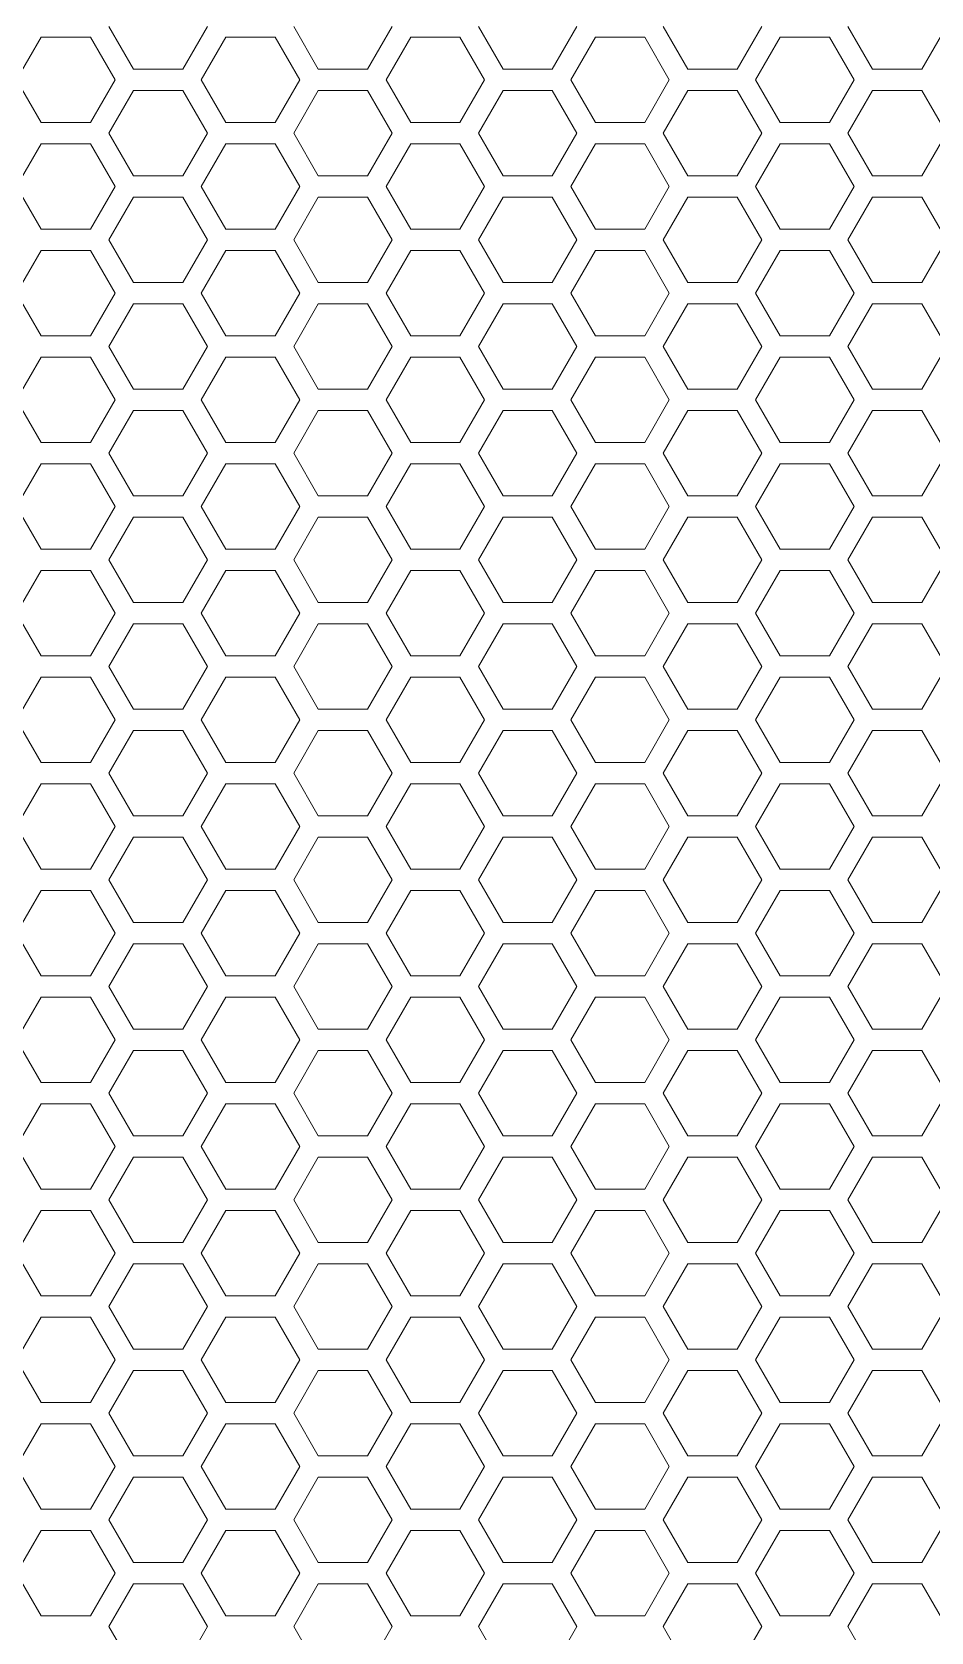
# Model space of a CAD drawing. Header units: millimetres. Extents: x 0 to 62, y -17 to 201.
# Drawn here: x 22.52 to 30.95, y 22.55 to 37.55 of the extents above; entities that cross this region are included whole.
import ezdxf

# ---------------------------------------------------------------- set-up
doc = ezdxf.new("R2010")
doc.units = ezdxf.units.MM

msp = doc.modelspace()

# ---------------------------------------------------------------- linework, layer by layer
at = {"color": 0, "lineweight": 18}
for p, q in [((22.609, 37.5), (22.378, 37.1)), ((23.071, 37.5), (22.609, 37.5)), ((23.302, 37.1), (23.071, 37.5)), ((23.244, 37.6), (23.475, 37.2)), ((23.937, 37.2), (24.168, 37.6)), ((24.341, 37.5), (24.11, 37.1)), ((24.803, 37.5), (24.341, 37.5)), ((25.034, 37.1), (24.803, 37.5)), ((24.976, 37.6), (25.207, 37.2)), ((25.669, 37.2), (25.9, 37.6)), ((26.073, 37.5), (25.842, 37.1)), ((26.535, 37.5), (26.073, 37.5)), ((26.766, 37.1), (26.535, 37.5)), ((26.708, 37.6), (26.939, 37.2)), ((27.401, 37.2), (27.632, 37.6)), ((27.805, 37.5), (27.574, 37.1)), ((28.267, 37.5), (27.805, 37.5)), ((28.498, 37.1), (28.267, 37.5)), ((28.44, 37.6), (28.671, 37.2)), ((29.133, 37.2), (29.364, 37.6)), ((29.537, 37.5), (29.306, 37.1)), ((29.999, 37.5), (29.537, 37.5)), ((30.23, 37.1), (29.999, 37.5)), ((30.172, 37.6), (30.403, 37.2)), ((30.865, 37.2), (31.096, 37.6)), ((22.378, 37.1), (22.609, 36.7)), ((23.071, 36.7), (23.302, 37.1)), ((23.475, 37.2), (23.937, 37.2)), ((24.11, 37.1), (24.341, 36.7)), ((24.803, 36.7), (25.034, 37.1)), ((25.207, 37.2), (25.669, 37.2)), ((25.842, 37.1), (26.073, 36.7)), ((26.535, 36.7), (26.766, 37.1)), ((26.939, 37.2), (27.401, 37.2)), ((27.574, 37.1), (27.805, 36.7)), ((28.267, 36.7), (28.498, 37.1)), ((28.671, 37.2), (29.133, 37.2)), ((29.306, 37.1), (29.537, 36.7)), ((29.999, 36.7), (30.23, 37.1)), ((30.403, 37.2), (30.865, 37.2)), ((23.475, 37), (23.244, 36.6)), ((23.937, 37), (23.475, 37)), ((24.168, 36.6), (23.937, 37)), ((25.207, 37), (24.976, 36.6)), ((25.669, 37), (25.207, 37)), ((25.9, 36.6), (25.669, 37)), ((26.939, 37), (26.708, 36.6)), ((27.401, 37), (26.939, 37)), ((27.632, 36.6), (27.401, 37)), ((28.671, 37), (28.44, 36.6)), ((29.133, 37), (28.671, 37)), ((29.364, 36.6), (29.133, 37)), ((30.403, 37), (30.172, 36.6)), ((30.865, 37), (30.403, 37)), ((31.096, 36.6), (30.865, 37)), ((22.609, 36.7), (23.071, 36.7)), ((24.341, 36.7), (24.803, 36.7)), ((26.073, 36.7), (26.535, 36.7)), ((27.805, 36.7), (28.267, 36.7)), ((29.537, 36.7), (29.999, 36.7)), ((22.609, 36.5), (22.378, 36.1)), ((23.071, 36.5), (22.609, 36.5)), ((23.302, 36.1), (23.071, 36.5)), ((23.244, 36.6), (23.475, 36.2)), ((23.937, 36.2), (24.168, 36.6)), ((24.341, 36.5), (24.11, 36.1)), ((24.803, 36.5), (24.341, 36.5)), ((25.034, 36.1), (24.803, 36.5)), ((24.976, 36.6), (25.207, 36.2)), ((25.669, 36.2), (25.9, 36.6)), ((26.073, 36.5), (25.842, 36.1)), ((26.535, 36.5), (26.073, 36.5)), ((26.766, 36.1), (26.535, 36.5)), ((26.708, 36.6), (26.939, 36.2)), ((27.401, 36.2), (27.632, 36.6)), ((27.805, 36.5), (27.574, 36.1)), ((28.267, 36.5), (27.805, 36.5)), ((28.498, 36.1), (28.267, 36.5)), ((28.44, 36.6), (28.671, 36.2)), ((29.133, 36.2), (29.364, 36.6)), ((29.537, 36.5), (29.306, 36.1)), ((29.999, 36.5), (29.537, 36.5)), ((30.23, 36.1), (29.999, 36.5)), ((30.172, 36.6), (30.403, 36.2)), ((30.865, 36.2), (31.096, 36.6)), ((23.475, 36.2), (23.937, 36.2)), ((25.207, 36.2), (25.669, 36.2)), ((26.939, 36.2), (27.401, 36.2)), ((28.671, 36.2), (29.133, 36.2)), ((30.403, 36.2), (30.865, 36.2)), ((22.378, 36.1), (22.609, 35.7)), ((23.071, 35.7), (23.302, 36.1)), ((24.11, 36.1), (24.341, 35.7)), ((24.803, 35.7), (25.034, 36.1)), ((25.842, 36.1), (26.073, 35.7)), ((26.535, 35.7), (26.766, 36.1)), ((27.574, 36.1), (27.805, 35.7)), ((28.267, 35.7), (28.498, 36.1)), ((29.306, 36.1), (29.537, 35.7)), ((29.999, 35.7), (30.23, 36.1)), ((23.475, 36), (23.244, 35.6)), ((23.937, 36), (23.475, 36)), ((24.168, 35.6), (23.937, 36)), ((25.207, 36), (24.976, 35.6)), ((25.669, 36), (25.207, 36)), ((25.9, 35.6), (25.669, 36)), ((26.939, 36), (26.708, 35.6)), ((27.401, 36), (26.939, 36)), ((27.632, 35.6), (27.401, 36)), ((28.671, 36), (28.44, 35.6)), ((29.133, 36), (28.671, 36)), ((29.364, 35.6), (29.133, 36)), ((30.403, 36), (30.172, 35.6)), ((30.865, 36), (30.403, 36)), ((31.096, 35.6), (30.865, 36)), ((22.609, 35.7), (23.071, 35.7)), ((23.244, 35.6), (23.475, 35.2)), ((23.937, 35.2), (24.168, 35.6)), ((24.341, 35.7), (24.803, 35.7)), ((24.976, 35.6), (25.207, 35.2)), ((25.669, 35.2), (25.9, 35.6)), ((26.073, 35.7), (26.535, 35.7)), ((26.708, 35.6), (26.939, 35.2)), ((27.401, 35.2), (27.632, 35.6)), ((27.805, 35.7), (28.267, 35.7)), ((28.44, 35.6), (28.671, 35.2)), ((29.133, 35.2), (29.364, 35.6)), ((29.537, 35.7), (29.999, 35.7)), ((30.172, 35.6), (30.403, 35.2)), ((30.865, 35.2), (31.096, 35.6)), ((22.609, 35.5), (22.378, 35.1)), ((23.071, 35.5), (22.609, 35.5)), ((23.302, 35.1), (23.071, 35.5)), ((24.341, 35.5), (24.11, 35.1)), ((24.803, 35.5), (24.341, 35.5)), ((25.034, 35.1), (24.803, 35.5)), ((26.073, 35.5), (25.842, 35.1)), ((26.535, 35.5), (26.073, 35.5)), ((26.766, 35.1), (26.535, 35.5)), ((27.805, 35.5), (27.574, 35.1)), ((28.267, 35.5), (27.805, 35.5)), ((28.498, 35.1), (28.267, 35.5)), ((29.537, 35.5), (29.306, 35.1)), ((29.999, 35.5), (29.537, 35.5)), ((30.23, 35.1), (29.999, 35.5)), ((23.475, 35.2), (23.937, 35.2)), ((25.207, 35.2), (25.669, 35.2)), ((26.939, 35.2), (27.401, 35.2)), ((28.671, 35.2), (29.133, 35.2)), ((30.403, 35.2), (30.865, 35.2)), ((22.378, 35.1), (22.609, 34.7)), ((23.071, 34.7), (23.302, 35.1)), ((23.475, 35), (23.244, 34.6)), ((23.937, 35), (23.475, 35)), ((24.168, 34.6), (23.937, 35)), ((24.11, 35.1), (24.341, 34.7)), ((24.803, 34.7), (25.034, 35.1)), ((25.207, 35), (24.976, 34.6)), ((25.669, 35), (25.207, 35)), ((25.9, 34.6), (25.669, 35)), ((25.842, 35.1), (26.073, 34.7)), ((26.535, 34.7), (26.766, 35.1)), ((26.939, 35), (26.708, 34.6)), ((27.401, 35), (26.939, 35)), ((27.632, 34.6), (27.401, 35)), ((27.574, 35.1), (27.805, 34.7)), ((28.267, 34.7), (28.498, 35.1)), ((28.671, 35), (28.44, 34.6)), ((29.133, 35), (28.671, 35)), ((29.364, 34.6), (29.133, 35)), ((29.306, 35.1), (29.537, 34.7)), ((29.999, 34.7), (30.23, 35.1)), ((30.403, 35), (30.172, 34.6)), ((30.865, 35), (30.403, 35)), ((31.096, 34.6), (30.865, 35)), ((22.609, 34.7), (23.071, 34.7)), ((24.341, 34.7), (24.803, 34.7)), ((26.073, 34.7), (26.535, 34.7)), ((27.805, 34.7), (28.267, 34.7)), ((29.537, 34.7), (29.999, 34.7)), ((22.609, 34.5), (22.378, 34.1)), ((23.071, 34.5), (22.609, 34.5)), ((23.302, 34.1), (23.071, 34.5)), ((23.244, 34.6), (23.475, 34.2)), ((23.937, 34.2), (24.168, 34.6)), ((24.341, 34.5), (24.11, 34.1)), ((24.803, 34.5), (24.341, 34.5)), ((25.034, 34.1), (24.803, 34.5)), ((24.976, 34.6), (25.207, 34.2)), ((25.669, 34.2), (25.9, 34.6)), ((26.073, 34.5), (25.842, 34.1)), ((26.535, 34.5), (26.073, 34.5)), ((26.766, 34.1), (26.535, 34.5)), ((26.708, 34.6), (26.939, 34.2)), ((27.401, 34.2), (27.632, 34.6)), ((27.805, 34.5), (27.574, 34.1)), ((28.267, 34.5), (27.805, 34.5)), ((28.498, 34.1), (28.267, 34.5)), ((28.44, 34.6), (28.671, 34.2)), ((29.133, 34.2), (29.364, 34.6)), ((29.537, 34.5), (29.306, 34.1)), ((29.999, 34.5), (29.537, 34.5)), ((30.23, 34.1), (29.999, 34.5)), ((30.172, 34.6), (30.403, 34.2)), ((30.865, 34.2), (31.096, 34.6)), ((22.378, 34.1), (22.609, 33.7)), ((23.071, 33.7), (23.302, 34.1)), ((23.475, 34.2), (23.937, 34.2)), ((24.11, 34.1), (24.341, 33.7)), ((24.803, 33.7), (25.034, 34.1)), ((25.207, 34.2), (25.669, 34.2)), ((25.842, 34.1), (26.073, 33.7)), ((26.535, 33.7), (26.766, 34.1)), ((26.939, 34.2), (27.401, 34.2)), ((27.574, 34.1), (27.805, 33.7)), ((28.267, 33.7), (28.498, 34.1)), ((28.671, 34.2), (29.133, 34.2)), ((29.306, 34.1), (29.537, 33.7)), ((29.999, 33.7), (30.23, 34.1)), ((30.403, 34.2), (30.865, 34.2)), ((23.475, 34), (23.244, 33.6)), ((23.937, 34), (23.475, 34)), ((24.168, 33.6), (23.937, 34)), ((25.207, 34), (24.976, 33.6)), ((25.669, 34), (25.207, 34)), ((25.9, 33.6), (25.669, 34)), ((26.939, 34), (26.708, 33.6)), ((27.401, 34), (26.939, 34)), ((27.632, 33.6), (27.401, 34)), ((28.671, 34), (28.44, 33.6)), ((29.133, 34), (28.671, 34)), ((29.364, 33.6), (29.133, 34)), ((30.403, 34), (30.172, 33.6)), ((30.865, 34), (30.403, 34)), ((31.096, 33.6), (30.865, 34)), ((22.609, 33.7), (23.071, 33.7)), ((24.341, 33.7), (24.803, 33.7)), ((26.073, 33.7), (26.535, 33.7)), ((27.805, 33.7), (28.267, 33.7)), ((29.537, 33.7), (29.999, 33.7)), ((22.609, 33.5), (22.378, 33.1)), ((23.071, 33.5), (22.609, 33.5)), ((23.302, 33.1), (23.071, 33.5)), ((23.244, 33.6), (23.475, 33.2)), ((23.937, 33.2), (24.168, 33.6)), ((24.341, 33.5), (24.11, 33.1)), ((24.803, 33.5), (24.341, 33.5)), ((25.034, 33.1), (24.803, 33.5)), ((24.976, 33.6), (25.207, 33.2)), ((25.669, 33.2), (25.9, 33.6)), ((26.073, 33.5), (25.842, 33.1)), ((26.535, 33.5), (26.073, 33.5)), ((26.766, 33.1), (26.535, 33.5)), ((26.708, 33.6), (26.939, 33.2)), ((27.401, 33.2), (27.632, 33.6)), ((27.805, 33.5), (27.574, 33.1)), ((28.267, 33.5), (27.805, 33.5)), ((28.498, 33.1), (28.267, 33.5)), ((28.44, 33.6), (28.671, 33.2)), ((29.133, 33.2), (29.364, 33.6)), ((29.537, 33.5), (29.306, 33.1)), ((29.999, 33.5), (29.537, 33.5)), ((30.23, 33.1), (29.999, 33.5)), ((30.172, 33.6), (30.403, 33.2)), ((30.865, 33.2), (31.096, 33.6)), ((23.475, 33.2), (23.937, 33.2)), ((25.207, 33.2), (25.669, 33.2)), ((26.939, 33.2), (27.401, 33.2)), ((28.671, 33.2), (29.133, 33.2)), ((30.403, 33.2), (30.865, 33.2)), ((22.378, 33.1), (22.609, 32.7)), ((23.071, 32.7), (23.302, 33.1)), ((24.11, 33.1), (24.341, 32.7)), ((24.803, 32.7), (25.034, 33.1)), ((25.842, 33.1), (26.073, 32.7)), ((26.535, 32.7), (26.766, 33.1)), ((27.574, 33.1), (27.805, 32.7)), ((28.267, 32.7), (28.498, 33.1)), ((29.306, 33.1), (29.537, 32.7)), ((29.999, 32.7), (30.23, 33.1)), ((23.475, 33), (23.244, 32.6)), ((23.937, 33), (23.475, 33)), ((24.168, 32.6), (23.937, 33)), ((25.207, 33), (24.976, 32.6)), ((25.669, 33), (25.207, 33)), ((25.9, 32.6), (25.669, 33)), ((26.939, 33), (26.708, 32.6)), ((27.401, 33), (26.939, 33)), ((27.632, 32.6), (27.401, 33)), ((28.671, 33), (28.44, 32.6)), ((29.133, 33), (28.671, 33)), ((29.364, 32.6), (29.133, 33)), ((30.403, 33), (30.172, 32.6)), ((30.865, 33), (30.403, 33)), ((31.096, 32.6), (30.865, 33)), ((22.609, 32.7), (23.071, 32.7)), ((23.244, 32.6), (23.475, 32.2)), ((23.937, 32.2), (24.168, 32.6)), ((24.341, 32.7), (24.803, 32.7)), ((24.976, 32.6), (25.207, 32.2)), ((25.669, 32.2), (25.9, 32.6)), ((26.073, 32.7), (26.535, 32.7)), ((26.708, 32.6), (26.939, 32.2)), ((27.401, 32.2), (27.632, 32.6)), ((27.805, 32.7), (28.267, 32.7)), ((28.44, 32.6), (28.671, 32.2)), ((29.133, 32.2), (29.364, 32.6)), ((29.537, 32.7), (29.999, 32.7)), ((30.172, 32.6), (30.403, 32.2)), ((30.865, 32.2), (31.096, 32.6)), ((22.609, 32.5), (22.378, 32.1)), ((23.071, 32.5), (22.609, 32.5)), ((23.302, 32.1), (23.071, 32.5)), ((24.341, 32.5), (24.11, 32.1)), ((24.803, 32.5), (24.341, 32.5)), ((25.034, 32.1), (24.803, 32.5)), ((26.073, 32.5), (25.842, 32.1)), ((26.535, 32.5), (26.073, 32.5)), ((26.766, 32.1), (26.535, 32.5)), ((27.805, 32.5), (27.574, 32.1)), ((28.267, 32.5), (27.805, 32.5)), ((28.498, 32.1), (28.267, 32.5)), ((29.537, 32.5), (29.306, 32.1)), ((29.999, 32.5), (29.537, 32.5)), ((30.23, 32.1), (29.999, 32.5)), ((23.475, 32.2), (23.937, 32.2)), ((25.207, 32.2), (25.669, 32.2)), ((26.939, 32.2), (27.401, 32.2)), ((28.671, 32.2), (29.133, 32.2)), ((30.403, 32.2), (30.865, 32.2)), ((22.378, 32.1), (22.609, 31.7)), ((23.071, 31.7), (23.302, 32.1)), ((23.475, 32), (23.244, 31.6)), ((23.937, 32), (23.475, 32)), ((24.168, 31.6), (23.937, 32)), ((24.11, 32.1), (24.341, 31.7)), ((24.803, 31.7), (25.034, 32.1)), ((25.207, 32), (24.976, 31.6)), ((25.669, 32), (25.207, 32)), ((25.9, 31.6), (25.669, 32)), ((25.842, 32.1), (26.073, 31.7)), ((26.535, 31.7), (26.766, 32.1)), ((26.939, 32), (26.708, 31.6)), ((27.401, 32), (26.939, 32)), ((27.632, 31.6), (27.401, 32)), ((27.574, 32.1), (27.805, 31.7)), ((28.267, 31.7), (28.498, 32.1)), ((28.671, 32), (28.44, 31.6)), ((29.133, 32), (28.671, 32)), ((29.364, 31.6), (29.133, 32)), ((29.306, 32.1), (29.537, 31.7)), ((29.999, 31.7), (30.23, 32.1)), ((30.403, 32), (30.172, 31.6)), ((30.865, 32), (30.403, 32)), ((31.096, 31.6), (30.865, 32)), ((22.609, 31.7), (23.071, 31.7)), ((24.341, 31.7), (24.803, 31.7)), ((26.073, 31.7), (26.535, 31.7)), ((27.805, 31.7), (28.267, 31.7)), ((29.537, 31.7), (29.999, 31.7)), ((22.609, 31.5), (22.378, 31.1)), ((23.071, 31.5), (22.609, 31.5)), ((23.302, 31.1), (23.071, 31.5)), ((23.244, 31.6), (23.475, 31.2)), ((23.937, 31.2), (24.168, 31.6)), ((24.341, 31.5), (24.11, 31.1)), ((24.803, 31.5), (24.341, 31.5)), ((25.034, 31.1), (24.803, 31.5)), ((24.976, 31.6), (25.207, 31.2)), ((25.669, 31.2), (25.9, 31.6)), ((26.073, 31.5), (25.842, 31.1)), ((26.535, 31.5), (26.073, 31.5)), ((26.766, 31.1), (26.535, 31.5)), ((26.708, 31.6), (26.939, 31.2)), ((27.401, 31.2), (27.632, 31.6)), ((27.805, 31.5), (27.574, 31.1)), ((28.267, 31.5), (27.805, 31.5)), ((28.498, 31.1), (28.267, 31.5)), ((28.44, 31.6), (28.671, 31.2)), ((29.133, 31.2), (29.364, 31.6)), ((29.537, 31.5), (29.306, 31.1)), ((29.999, 31.5), (29.537, 31.5)), ((30.23, 31.1), (29.999, 31.5)), ((30.172, 31.6), (30.403, 31.2)), ((30.865, 31.2), (31.096, 31.6)), ((22.378, 31.1), (22.609, 30.7)), ((23.071, 30.7), (23.302, 31.1)), ((23.475, 31.2), (23.937, 31.2)), ((24.11, 31.1), (24.341, 30.7)), ((24.803, 30.7), (25.034, 31.1)), ((25.207, 31.2), (25.669, 31.2)), ((25.842, 31.1), (26.073, 30.7)), ((26.535, 30.7), (26.766, 31.1)), ((26.939, 31.2), (27.401, 31.2)), ((27.574, 31.1), (27.805, 30.7)), ((28.267, 30.7), (28.498, 31.1)), ((28.671, 31.2), (29.133, 31.2)), ((29.306, 31.1), (29.537, 30.7)), ((29.999, 30.7), (30.23, 31.1)), ((30.403, 31.2), (30.865, 31.2)), ((23.475, 31), (23.244, 30.6)), ((23.937, 31), (23.475, 31)), ((24.168, 30.6), (23.937, 31)), ((25.207, 31), (24.976, 30.6)), ((25.669, 31), (25.207, 31)), ((25.9, 30.6), (25.669, 31)), ((26.939, 31), (26.708, 30.6)), ((27.401, 31), (26.939, 31)), ((27.632, 30.6), (27.401, 31)), ((28.671, 31), (28.44, 30.6)), ((29.133, 31), (28.671, 31)), ((29.364, 30.6), (29.133, 31)), ((30.403, 31), (30.172, 30.6)), ((30.865, 31), (30.403, 31)), ((31.096, 30.6), (30.865, 31)), ((22.609, 30.7), (23.071, 30.7)), ((24.341, 30.7), (24.803, 30.7)), ((26.073, 30.7), (26.535, 30.7)), ((27.805, 30.7), (28.267, 30.7)), ((29.537, 30.7), (29.999, 30.7)), ((22.609, 30.5), (22.378, 30.1)), ((23.071, 30.5), (22.609, 30.5)), ((23.302, 30.1), (23.071, 30.5)), ((23.244, 30.6), (23.475, 30.2)), ((23.937, 30.2), (24.168, 30.6)), ((24.341, 30.5), (24.11, 30.1)), ((24.803, 30.5), (24.341, 30.5)), ((25.034, 30.1), (24.803, 30.5)), ((24.976, 30.6), (25.207, 30.2)), ((25.669, 30.2), (25.9, 30.6)), ((26.073, 30.5), (25.842, 30.1)), ((26.535, 30.5), (26.073, 30.5)), ((26.766, 30.1), (26.535, 30.5)), ((26.708, 30.6), (26.939, 30.2)), ((27.401, 30.2), (27.632, 30.6)), ((27.805, 30.5), (27.574, 30.1)), ((28.267, 30.5), (27.805, 30.5)), ((28.498, 30.1), (28.267, 30.5)), ((28.44, 30.6), (28.671, 30.2)), ((29.133, 30.2), (29.364, 30.6)), ((29.537, 30.5), (29.306, 30.1)), ((29.999, 30.5), (29.537, 30.5)), ((30.23, 30.1), (29.999, 30.5)), ((30.172, 30.6), (30.403, 30.2)), ((30.865, 30.2), (31.096, 30.6)), ((23.475, 30.2), (23.937, 30.2)), ((25.207, 30.2), (25.669, 30.2)), ((26.939, 30.2), (27.401, 30.2)), ((28.671, 30.2), (29.133, 30.2)), ((30.403, 30.2), (30.865, 30.2)), ((22.378, 30.1), (22.609, 29.7)), ((23.071, 29.7), (23.302, 30.1)), ((24.11, 30.1), (24.341, 29.7)), ((24.803, 29.7), (25.034, 30.1)), ((25.842, 30.1), (26.073, 29.7)), ((26.535, 29.7), (26.766, 30.1)), ((27.574, 30.1), (27.805, 29.7)), ((28.267, 29.7), (28.498, 30.1)), ((29.306, 30.1), (29.537, 29.7)), ((29.999, 29.7), (30.23, 30.1)), ((23.475, 30), (23.244, 29.6)), ((23.937, 30), (23.475, 30)), ((24.168, 29.6), (23.937, 30)), ((25.207, 30), (24.976, 29.6)), ((25.669, 30), (25.207, 30)), ((25.9, 29.6), (25.669, 30)), ((26.939, 30), (26.708, 29.6)), ((27.401, 30), (26.939, 30)), ((27.632, 29.6), (27.401, 30)), ((28.671, 30), (28.44, 29.6)), ((29.133, 30), (28.671, 30)), ((29.364, 29.6), (29.133, 30)), ((30.403, 30), (30.172, 29.6)), ((30.865, 30), (30.403, 30)), ((31.096, 29.6), (30.865, 30)), ((22.609, 29.7), (23.071, 29.7)), ((23.244, 29.6), (23.475, 29.2)), ((23.937, 29.2), (24.168, 29.6)), ((24.341, 29.7), (24.803, 29.7)), ((24.976, 29.6), (25.207, 29.2)), ((25.669, 29.2), (25.9, 29.6)), ((26.073, 29.7), (26.535, 29.7)), ((26.708, 29.6), (26.939, 29.2)), ((27.401, 29.2), (27.632, 29.6)), ((27.805, 29.7), (28.267, 29.7)), ((28.44, 29.6), (28.671, 29.2)), ((29.133, 29.2), (29.364, 29.6)), ((29.537, 29.7), (29.999, 29.7)), ((30.172, 29.6), (30.403, 29.2)), ((30.865, 29.2), (31.096, 29.6)), ((22.609, 29.5), (22.378, 29.1)), ((23.071, 29.5), (22.609, 29.5)), ((23.302, 29.1), (23.071, 29.5)), ((24.341, 29.5), (24.11, 29.1)), ((24.803, 29.5), (24.341, 29.5)), ((25.034, 29.1), (24.803, 29.5)), ((26.073, 29.5), (25.842, 29.1)), ((26.535, 29.5), (26.073, 29.5)), ((26.766, 29.1), (26.535, 29.5)), ((27.805, 29.5), (27.574, 29.1)), ((28.267, 29.5), (27.805, 29.5)), ((28.498, 29.1), (28.267, 29.5)), ((29.537, 29.5), (29.306, 29.1)), ((29.999, 29.5), (29.537, 29.5)), ((30.23, 29.1), (29.999, 29.5)), ((23.475, 29.2), (23.937, 29.2)), ((25.207, 29.2), (25.669, 29.2)), ((26.939, 29.2), (27.401, 29.2)), ((28.671, 29.2), (29.133, 29.2)), ((30.403, 29.2), (30.865, 29.2)), ((22.378, 29.1), (22.609, 28.7)), ((23.071, 28.7), (23.302, 29.1)), ((23.475, 29), (23.244, 28.6)), ((23.937, 29), (23.475, 29)), ((24.168, 28.6), (23.937, 29)), ((24.11, 29.1), (24.341, 28.7)), ((24.803, 28.7), (25.034, 29.1)), ((25.207, 29), (24.976, 28.6)), ((25.669, 29), (25.207, 29)), ((25.9, 28.6), (25.669, 29)), ((25.842, 29.1), (26.073, 28.7)), ((26.535, 28.7), (26.766, 29.1)), ((26.939, 29), (26.708, 28.6)), ((27.401, 29), (26.939, 29)), ((27.632, 28.6), (27.401, 29)), ((27.574, 29.1), (27.805, 28.7)), ((28.267, 28.7), (28.498, 29.1)), ((28.671, 29), (28.44, 28.6)), ((29.133, 29), (28.671, 29)), ((29.364, 28.6), (29.133, 29)), ((29.306, 29.1), (29.537, 28.7)), ((29.999, 28.7), (30.23, 29.1)), ((30.403, 29), (30.172, 28.6)), ((30.865, 29), (30.403, 29)), ((31.096, 28.6), (30.865, 29)), ((22.609, 28.7), (23.071, 28.7)), ((24.341, 28.7), (24.803, 28.7)), ((26.073, 28.7), (26.535, 28.7)), ((27.805, 28.7), (28.267, 28.7)), ((29.537, 28.7), (29.999, 28.7)), ((23.244, 28.6), (23.475, 28.2)), ((23.937, 28.2), (24.168, 28.6)), ((24.976, 28.6), (25.207, 28.2)), ((25.669, 28.2), (25.9, 28.6)), ((26.708, 28.6), (26.939, 28.2)), ((27.401, 28.2), (27.632, 28.6)), ((28.44, 28.6), (28.671, 28.2)), ((29.133, 28.2), (29.364, 28.6)), ((30.172, 28.6), (30.403, 28.2)), ((30.865, 28.2), (31.096, 28.6)), ((22.609, 28.5), (22.378, 28.1)), ((23.071, 28.5), (22.609, 28.5)), ((23.302, 28.1), (23.071, 28.5)), ((24.341, 28.5), (24.11, 28.1)), ((24.803, 28.5), (24.341, 28.5)), ((25.034, 28.1), (24.803, 28.5)), ((26.073, 28.5), (25.842, 28.1)), ((26.535, 28.5), (26.073, 28.5)), ((26.766, 28.1), (26.535, 28.5)), ((27.805, 28.5), (27.574, 28.1)), ((28.267, 28.5), (27.805, 28.5)), ((28.498, 28.1), (28.267, 28.5)), ((29.537, 28.5), (29.306, 28.1)), ((29.999, 28.5), (29.537, 28.5)), ((30.23, 28.1), (29.999, 28.5)), ((22.378, 28.1), (22.609, 27.7)), ((23.071, 27.7), (23.302, 28.1)), ((23.475, 28.2), (23.937, 28.2)), ((24.11, 28.1), (24.341, 27.7)), ((24.803, 27.7), (25.034, 28.1)), ((25.207, 28.2), (25.669, 28.2)), ((25.842, 28.1), (26.073, 27.7)), ((26.535, 27.7), (26.766, 28.1)), ((26.939, 28.2), (27.401, 28.2)), ((27.574, 28.1), (27.805, 27.7)), ((28.267, 27.7), (28.498, 28.1)), ((28.671, 28.2), (29.133, 28.2)), ((29.306, 28.1), (29.537, 27.7)), ((29.999, 27.7), (30.23, 28.1)), ((30.403, 28.2), (30.865, 28.2)), ((23.475, 28), (23.244, 27.6)), ((23.937, 28), (23.475, 28)), ((24.168, 27.6), (23.937, 28)), ((25.207, 28), (24.976, 27.6)), ((25.669, 28), (25.207, 28)), ((25.9, 27.6), (25.669, 28)), ((26.939, 28), (26.708, 27.6)), ((27.401, 28), (26.939, 28)), ((27.632, 27.6), (27.401, 28)), ((28.671, 28), (28.44, 27.6)), ((29.133, 28), (28.671, 28)), ((29.364, 27.6), (29.133, 28)), ((30.403, 28), (30.172, 27.6)), ((30.865, 28), (30.403, 28)), ((31.096, 27.6), (30.865, 28)), ((22.609, 27.7), (23.071, 27.7)), ((24.341, 27.7), (24.803, 27.7)), ((26.073, 27.7), (26.535, 27.7)), ((27.805, 27.7), (28.267, 27.7)), ((29.537, 27.7), (29.999, 27.7)), ((22.609, 27.5), (22.378, 27.1)), ((23.071, 27.5), (22.609, 27.5)), ((23.302, 27.1), (23.071, 27.5)), ((23.244, 27.6), (23.475, 27.2)), ((23.937, 27.2), (24.168, 27.6)), ((24.341, 27.5), (24.11, 27.1)), ((24.803, 27.5), (24.341, 27.5)), ((25.034, 27.1), (24.803, 27.5)), ((24.976, 27.6), (25.207, 27.2)), ((25.669, 27.2), (25.9, 27.6)), ((26.073, 27.5), (25.842, 27.1)), ((26.535, 27.5), (26.073, 27.5)), ((26.766, 27.1), (26.535, 27.5)), ((26.708, 27.6), (26.939, 27.2)), ((27.401, 27.2), (27.632, 27.6)), ((27.805, 27.5), (27.574, 27.1)), ((28.267, 27.5), (27.805, 27.5)), ((28.498, 27.1), (28.267, 27.5)), ((28.44, 27.6), (28.671, 27.2)), ((29.133, 27.2), (29.364, 27.6)), ((29.537, 27.5), (29.306, 27.1)), ((29.999, 27.5), (29.537, 27.5)), ((30.23, 27.1), (29.999, 27.5)), ((30.172, 27.6), (30.403, 27.2)), ((30.865, 27.2), (31.096, 27.6)), ((23.475, 27.2), (23.937, 27.2)), ((25.207, 27.2), (25.669, 27.2)), ((26.939, 27.2), (27.401, 27.2)), ((28.671, 27.2), (29.133, 27.2)), ((30.403, 27.2), (30.865, 27.2)), ((22.378, 27.1), (22.609, 26.7)), ((23.071, 26.7), (23.302, 27.1)), ((24.11, 27.1), (24.341, 26.7)), ((24.803, 26.7), (25.034, 27.1)), ((25.842, 27.1), (26.073, 26.7)), ((26.535, 26.7), (26.766, 27.1)), ((27.574, 27.1), (27.805, 26.7)), ((28.267, 26.7), (28.498, 27.1)), ((29.306, 27.1), (29.537, 26.7)), ((29.999, 26.7), (30.23, 27.1)), ((23.475, 27), (23.244, 26.6)), ((23.937, 27), (23.475, 27)), ((24.168, 26.6), (23.937, 27)), ((25.207, 27), (24.976, 26.6)), ((25.669, 27), (25.207, 27)), ((25.9, 26.6), (25.669, 27)), ((26.939, 27), (26.708, 26.6)), ((27.401, 27), (26.939, 27)), ((27.632, 26.6), (27.401, 27)), ((28.671, 27), (28.44, 26.6)), ((29.133, 27), (28.671, 27)), ((29.364, 26.6), (29.133, 27)), ((30.403, 27), (30.172, 26.6)), ((30.865, 27), (30.403, 27)), ((31.096, 26.6), (30.865, 27)), ((22.609, 26.7), (23.071, 26.7)), ((23.244, 26.6), (23.475, 26.2)), ((23.937, 26.2), (24.168, 26.6)), ((24.341, 26.7), (24.803, 26.7)), ((24.976, 26.6), (25.207, 26.2)), ((25.669, 26.2), (25.9, 26.6)), ((26.073, 26.7), (26.535, 26.7)), ((26.708, 26.6), (26.939, 26.2)), ((27.401, 26.2), (27.632, 26.6)), ((27.805, 26.7), (28.267, 26.7)), ((28.44, 26.6), (28.671, 26.2)), ((29.133, 26.2), (29.364, 26.6)), ((29.537, 26.7), (29.999, 26.7)), ((30.172, 26.6), (30.403, 26.2)), ((30.865, 26.2), (31.096, 26.6)), ((22.609, 26.5), (22.378, 26.1)), ((23.071, 26.5), (22.609, 26.5)), ((23.302, 26.1), (23.071, 26.5)), ((24.341, 26.5), (24.11, 26.1)), ((24.803, 26.5), (24.341, 26.5)), ((25.034, 26.1), (24.803, 26.5)), ((26.073, 26.5), (25.842, 26.1)), ((26.535, 26.5), (26.073, 26.5)), ((26.766, 26.1), (26.535, 26.5)), ((27.805, 26.5), (27.574, 26.1)), ((28.267, 26.5), (27.805, 26.5)), ((28.498, 26.1), (28.267, 26.5)), ((29.537, 26.5), (29.306, 26.1)), ((29.999, 26.5), (29.537, 26.5)), ((30.23, 26.1), (29.999, 26.5)), ((23.475, 26.2), (23.937, 26.2)), ((25.207, 26.2), (25.669, 26.2)), ((26.939, 26.2), (27.401, 26.2)), ((28.671, 26.2), (29.133, 26.2)), ((30.403, 26.2), (30.865, 26.2)), ((22.378, 26.1), (22.609, 25.7)), ((23.071, 25.7), (23.302, 26.1)), ((23.475, 26), (23.244, 25.6)), ((23.937, 26), (23.475, 26)), ((24.168, 25.6), (23.937, 26)), ((24.11, 26.1), (24.341, 25.7)), ((24.803, 25.7), (25.034, 26.1)), ((25.207, 26), (24.976, 25.6)), ((25.669, 26), (25.207, 26)), ((25.9, 25.6), (25.669, 26)), ((25.842, 26.1), (26.073, 25.7)), ((26.535, 25.7), (26.766, 26.1)), ((26.939, 26), (26.708, 25.6)), ((27.401, 26), (26.939, 26)), ((27.632, 25.6), (27.401, 26)), ((27.574, 26.1), (27.805, 25.7)), ((28.267, 25.7), (28.498, 26.1)), ((28.671, 26), (28.44, 25.6)), ((29.133, 26), (28.671, 26)), ((29.364, 25.6), (29.133, 26)), ((29.306, 26.1), (29.537, 25.7)), ((29.999, 25.7), (30.23, 26.1)), ((30.403, 26), (30.172, 25.6)), ((30.865, 26), (30.403, 26)), ((31.096, 25.6), (30.865, 26)), ((22.609, 25.7), (23.071, 25.7)), ((24.341, 25.7), (24.803, 25.7)), ((26.073, 25.7), (26.535, 25.7)), ((27.805, 25.7), (28.267, 25.7)), ((29.537, 25.7), (29.999, 25.7)), ((23.244, 25.6), (23.475, 25.2)), ((23.937, 25.2), (24.168, 25.6)), ((24.976, 25.6), (25.207, 25.2)), ((25.669, 25.2), (25.9, 25.6)), ((26.708, 25.6), (26.939, 25.2)), ((27.401, 25.2), (27.632, 25.6)), ((28.44, 25.6), (28.671, 25.2)), ((29.133, 25.2), (29.364, 25.6)), ((30.172, 25.6), (30.403, 25.2)), ((30.865, 25.2), (31.096, 25.6)), ((22.609, 25.5), (22.378, 25.1)), ((23.071, 25.5), (22.609, 25.5)), ((23.302, 25.1), (23.071, 25.5)), ((24.341, 25.5), (24.11, 25.1)), ((24.803, 25.5), (24.341, 25.5)), ((25.034, 25.1), (24.803, 25.5)), ((26.073, 25.5), (25.842, 25.1)), ((26.535, 25.5), (26.073, 25.5)), ((26.766, 25.1), (26.535, 25.5)), ((27.805, 25.5), (27.574, 25.1)), ((28.267, 25.5), (27.805, 25.5)), ((28.498, 25.1), (28.267, 25.5)), ((29.537, 25.5), (29.306, 25.1)), ((29.999, 25.5), (29.537, 25.5)), ((30.23, 25.1), (29.999, 25.5)), ((22.378, 25.1), (22.609, 24.7)), ((23.071, 24.7), (23.302, 25.1)), ((23.475, 25.2), (23.937, 25.2)), ((24.11, 25.1), (24.341, 24.7)), ((24.803, 24.7), (25.034, 25.1)), ((25.207, 25.2), (25.669, 25.2)), ((25.842, 25.1), (26.073, 24.7)), ((26.535, 24.7), (26.766, 25.1)), ((26.939, 25.2), (27.401, 25.2)), ((27.574, 25.1), (27.805, 24.7)), ((28.267, 24.7), (28.498, 25.1)), ((28.671, 25.2), (29.133, 25.2)), ((29.306, 25.1), (29.537, 24.7)), ((29.999, 24.7), (30.23, 25.1)), ((30.403, 25.2), (30.865, 25.2)), ((23.475, 25), (23.244, 24.6)), ((23.937, 25), (23.475, 25)), ((24.168, 24.6), (23.937, 25)), ((25.207, 25), (24.976, 24.6)), ((25.669, 25), (25.207, 25)), ((25.9, 24.6), (25.669, 25)), ((26.939, 25), (26.708, 24.6)), ((27.401, 25), (26.939, 25)), ((27.632, 24.6), (27.401, 25)), ((28.671, 25), (28.44, 24.6)), ((29.133, 25), (28.671, 25)), ((29.364, 24.6), (29.133, 25)), ((30.403, 25), (30.172, 24.6)), ((30.865, 25), (30.403, 25)), ((31.096, 24.6), (30.865, 25)), ((22.609, 24.7), (23.071, 24.7)), ((24.341, 24.7), (24.803, 24.7)), ((26.073, 24.7), (26.535, 24.7)), ((27.805, 24.7), (28.267, 24.7)), ((29.537, 24.7), (29.999, 24.7)), ((22.609, 24.5), (22.378, 24.1)), ((23.071, 24.5), (22.609, 24.5)), ((23.302, 24.1), (23.071, 24.5)), ((23.244, 24.6), (23.475, 24.2)), ((23.937, 24.2), (24.168, 24.6)), ((24.341, 24.5), (24.11, 24.1)), ((24.803, 24.5), (24.341, 24.5)), ((25.034, 24.1), (24.803, 24.5)), ((24.976, 24.6), (25.207, 24.2)), ((25.669, 24.2), (25.9, 24.6)), ((26.073, 24.5), (25.842, 24.1)), ((26.535, 24.5), (26.073, 24.5)), ((26.766, 24.1), (26.535, 24.5)), ((26.708, 24.6), (26.939, 24.2)), ((27.401, 24.2), (27.632, 24.6)), ((27.805, 24.5), (27.574, 24.1)), ((28.267, 24.5), (27.805, 24.5)), ((28.498, 24.1), (28.267, 24.5)), ((28.44, 24.6), (28.671, 24.2)), ((29.133, 24.2), (29.364, 24.6)), ((29.537, 24.5), (29.306, 24.1)), ((29.999, 24.5), (29.537, 24.5)), ((30.23, 24.1), (29.999, 24.5)), ((30.172, 24.6), (30.403, 24.2)), ((30.865, 24.2), (31.096, 24.6)), ((23.475, 24.2), (23.937, 24.2)), ((25.207, 24.2), (25.669, 24.2)), ((26.939, 24.2), (27.401, 24.2)), ((28.671, 24.2), (29.133, 24.2)), ((30.403, 24.2), (30.865, 24.2)), ((22.378, 24.1), (22.609, 23.7)), ((23.071, 23.7), (23.302, 24.1)), ((24.11, 24.1), (24.341, 23.7)), ((24.803, 23.7), (25.034, 24.1)), ((25.842, 24.1), (26.073, 23.7)), ((26.535, 23.7), (26.766, 24.1)), ((27.574, 24.1), (27.805, 23.7)), ((28.267, 23.7), (28.498, 24.1)), ((29.306, 24.1), (29.537, 23.7)), ((29.999, 23.7), (30.23, 24.1)), ((23.475, 24), (23.244, 23.6)), ((23.937, 24), (23.475, 24)), ((24.168, 23.6), (23.937, 24)), ((25.207, 24), (24.976, 23.6)), ((25.669, 24), (25.207, 24)), ((25.9, 23.6), (25.669, 24)), ((26.939, 24), (26.708, 23.6)), ((27.401, 24), (26.939, 24)), ((27.632, 23.6), (27.401, 24)), ((28.671, 24), (28.44, 23.6)), ((29.133, 24), (28.671, 24)), ((29.364, 23.6), (29.133, 24)), ((30.403, 24), (30.172, 23.6)), ((30.865, 24), (30.403, 24)), ((31.096, 23.6), (30.865, 24)), ((22.609, 23.7), (23.071, 23.7)), ((23.244, 23.6), (23.475, 23.2)), ((23.937, 23.2), (24.168, 23.6)), ((24.341, 23.7), (24.803, 23.7)), ((24.976, 23.6), (25.207, 23.2)), ((25.669, 23.2), (25.9, 23.6)), ((26.073, 23.7), (26.535, 23.7)), ((26.708, 23.6), (26.939, 23.2)), ((27.401, 23.2), (27.632, 23.6)), ((27.805, 23.7), (28.267, 23.7)), ((28.44, 23.6), (28.671, 23.2)), ((29.133, 23.2), (29.364, 23.6)), ((29.537, 23.7), (29.999, 23.7)), ((30.172, 23.6), (30.403, 23.2)), ((30.865, 23.2), (31.096, 23.6)), ((22.609, 23.5), (22.378, 23.1)), ((23.071, 23.5), (22.609, 23.5)), ((23.302, 23.1), (23.071, 23.5)), ((24.341, 23.5), (24.11, 23.1)), ((24.803, 23.5), (24.341, 23.5)), ((25.034, 23.1), (24.803, 23.5)), ((26.073, 23.5), (25.842, 23.1)), ((26.535, 23.5), (26.073, 23.5)), ((26.766, 23.1), (26.535, 23.5)), ((27.805, 23.5), (27.574, 23.1)), ((28.267, 23.5), (27.805, 23.5)), ((28.498, 23.1), (28.267, 23.5)), ((29.537, 23.5), (29.306, 23.1)), ((29.999, 23.5), (29.537, 23.5)), ((30.23, 23.1), (29.999, 23.5)), ((23.475, 23.2), (23.937, 23.2)), ((25.207, 23.2), (25.669, 23.2)), ((26.939, 23.2), (27.401, 23.2)), ((28.671, 23.2), (29.133, 23.2)), ((30.403, 23.2), (30.865, 23.2)), ((22.378, 23.1), (22.609, 22.7)), ((23.071, 22.7), (23.302, 23.1)), ((23.475, 23), (23.244, 22.6)), ((23.937, 23), (23.475, 23)), ((24.168, 22.6), (23.937, 23)), ((24.11, 23.1), (24.341, 22.7)), ((24.803, 22.7), (25.034, 23.1)), ((25.207, 23), (24.976, 22.6)), ((25.669, 23), (25.207, 23)), ((25.9, 22.6), (25.669, 23)), ((25.842, 23.1), (26.073, 22.7)), ((26.535, 22.7), (26.766, 23.1)), ((26.939, 23), (26.708, 22.6)), ((27.401, 23), (26.939, 23)), ((27.632, 22.6), (27.401, 23)), ((27.574, 23.1), (27.805, 22.7)), ((28.267, 22.7), (28.498, 23.1)), ((28.671, 23), (28.44, 22.6)), ((29.133, 23), (28.671, 23)), ((29.364, 22.6), (29.133, 23)), ((29.306, 23.1), (29.537, 22.7)), ((29.999, 22.7), (30.23, 23.1)), ((30.403, 23), (30.172, 22.6)), ((30.865, 23), (30.403, 23)), ((31.096, 22.6), (30.865, 23)), ((22.609, 22.7), (23.071, 22.7)), ((24.341, 22.7), (24.803, 22.7)), ((26.073, 22.7), (26.535, 22.7)), ((27.805, 22.7), (28.267, 22.7)), ((29.537, 22.7), (29.999, 22.7)), ((23.244, 22.6), (23.475, 22.2)), ((23.937, 22.2), (24.168, 22.6)), ((24.976, 22.6), (25.207, 22.2)), ((25.669, 22.2), (25.9, 22.6)), ((26.708, 22.6), (26.939, 22.2)), ((27.401, 22.2), (27.632, 22.6)), ((28.44, 22.6), (28.671, 22.2)), ((29.133, 22.2), (29.364, 22.6)), ((30.172, 22.6), (30.403, 22.2))]:
    msp.add_line(p, q, dxfattribs=at)

doc.saveas('drawing.dxf')
